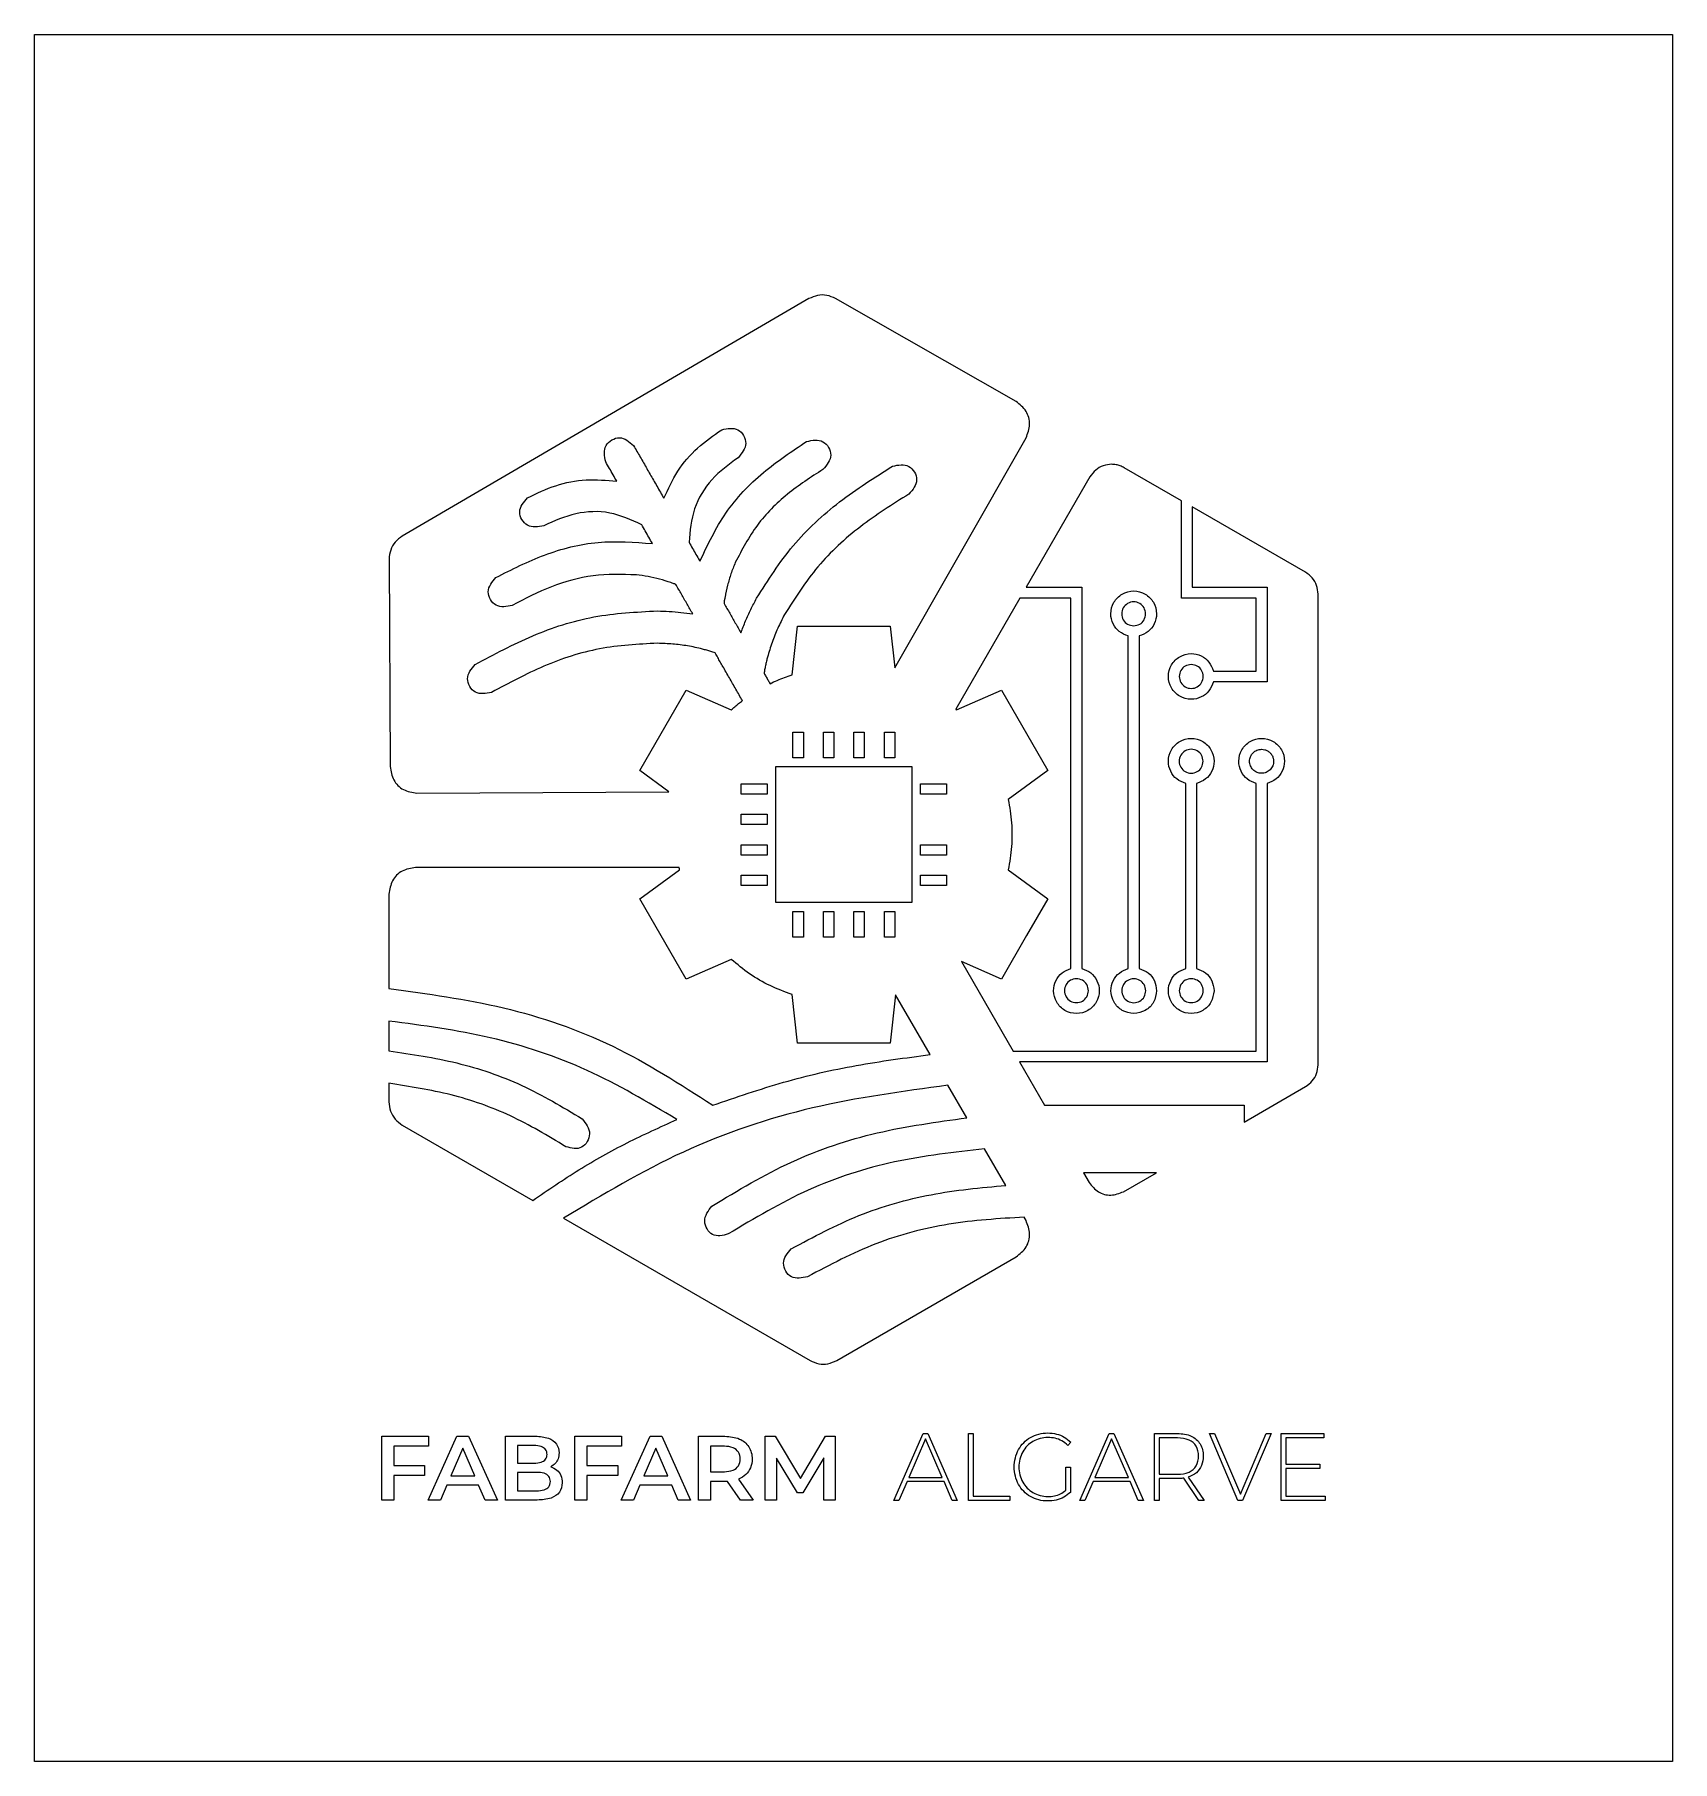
# Model space of a CAD drawing. Extents: x 0 to 223, y 0 to 235.
import ezdxf

# ---------------------------------------------------------------- set-up
doc = ezdxf.new("R2010")
doc.units = 0
doc.layers.get('0').update_dxf_attribs({"linetype": 'CONTINUOUS'})

msp = doc.modelspace()

# ---------------------------------------------------------------- linework, layer by layer
at = {"color": 7}
for points in [[(0, 235.479167), (223.308333, 235.479167), (223.308333, 0), (0, 0)], [(173.280917, 162.149896)], [(151.487187, 156.485167)], [(156.064479, 147.952354)], [(103.399164, 140.374685), (104.814685, 140.374685), (104.814685, 136.839852), (103.399164, 136.839852)], [(107.555773, 140.374685), (108.971294, 140.374685), (108.971294, 136.839852), (107.555773, 136.839852)], [(111.712375, 140.374685), (113.127896, 140.374685), (113.127896, 136.839852), (111.712375, 136.839852)], [(115.868977, 140.374685), (117.284497, 140.374685), (117.284497, 136.839852), (115.868977, 136.839852)], [(167.293391, 138.017247)], [(101.065544, 135.654518), (119.615482, 135.654518), (119.615482, 117.10458), (101.065544, 117.10458)], [(159.332083, 136.382125)], [(52.136146, 132.042958)], [(96.348018, 133.320898), (99.882852, 133.320898), (99.882852, 131.905378), (96.348018, 131.905378)], [(120.800815, 133.320898), (124.335648, 133.320898), (124.335648, 131.905378), (120.800815, 131.905378)], [(96.348018, 129.164289), (99.882852, 129.164289), (99.882852, 127.748768), (96.348018, 127.748768)], [(96.348018, 125.007688), (99.882852, 125.007688), (99.882852, 123.592167), (96.348018, 123.592167)], [(120.800815, 125.007688), (124.335648, 125.007688), (124.335648, 123.592167), (120.800815, 123.592167)], [(96.348018, 120.851086), (99.882852, 120.851086), (99.882852, 119.435565), (96.348018, 119.435565)], [(120.800815, 120.851086), (124.335648, 120.851086), (124.335648, 119.435565), (120.800815, 119.435565)], [(103.399164, 115.91925), (104.814685, 115.91925), (104.814685, 112.384417), (103.399164, 112.384417)], [(107.555773, 115.91925), (108.971294, 115.91925), (108.971294, 112.384417), (107.555773, 112.384417)], [(111.712375, 115.91925), (113.127896, 115.91925), (113.127896, 112.384417), (111.712375, 112.384417)], [(115.868977, 115.91925), (117.284497, 115.91925), (117.284497, 112.384417), (115.868977, 112.384417)], [(149.870583, 106.735562)], [(140.406437, 105.103083)], [(156.064479, 105.103083)], [(160.811104, 105.103083)], [(149.870583, 101.988937)], [(48.315563, 100.962354)], [(122.118437, 96.385063)], [(48.971729, 42.992146), (48.971729, 40.343667), (53.173313, 40.343667), (53.173313, 38.975771), (48.971729, 38.975771), (48.971729, 35.642021), (47.355125, 35.642021), (47.355125, 44.346812), (53.710417, 44.346812), (53.710417, 42.992146)], [(60.549896, 37.658146), (56.1975, 37.658146), (55.34025, 35.644667), (53.673375, 35.644667), (57.589208, 44.349458), (59.182, 44.349458), (63.111063, 35.644667), (61.420375, 35.644667)], [(60.015437, 38.9255), (58.375021, 42.730208), (56.745188, 38.9255)], [(75.297771, 42.992146), (75.297771, 40.343667), (79.502, 40.343667), (79.502, 38.975771), (75.297771, 38.975771), (75.297771, 35.642021), (73.681167, 35.642021), (73.681167, 44.346812), (80.036458, 44.346812), (80.036458, 42.992146)], [(86.875938, 37.658146), (82.523542, 37.658146), (81.666292, 35.644667), (79.999417, 35.644667), (83.91525, 44.349458), (85.508042, 44.349458), (89.437104, 35.644667), (87.746417, 35.644667)], [(86.338833, 38.9255), (84.698417, 42.730208), (83.068583, 38.9255)], [(94.048792, 42.978917)], [(107.629854, 35.642021), (107.616625, 41.412583), (104.756479, 36.636854), (104.034167, 36.636854), (101.174021, 41.335854), (101.174021, 35.642021), (99.6315, 35.642021), (99.6315, 44.346812), (100.962354, 44.346812), (104.420458, 38.57625), (107.815062, 44.346812), (109.145917, 44.346812), (109.159146, 35.642021)], [(123.996979, 38.155563), (118.948729, 38.155563), (117.842771, 35.583812), (117.160146, 35.583812), (121.163292, 44.722521), (121.798292, 44.722521), (125.801437, 35.583812), (125.118813, 35.583812)], [(123.7615, 38.716479), (121.472854, 43.992271), (119.197437, 38.716479)], [(127.343958, 44.722521), (127.978958, 44.722521), (127.978958, 36.184417), (132.990167, 36.184417), (132.990167, 35.583812), (127.343958, 35.583812)], [(149.365229, 38.155563), (144.316979, 38.155563), (143.211021, 35.583812), (142.528396, 35.583812), (146.531542, 44.722521), (147.166542, 44.722521), (151.169687, 35.583812), (150.487062, 35.583812)], [(149.12975, 38.716479), (146.841104, 43.992271), (144.565687, 38.716479)], [(168.579271, 44.722521), (164.700479, 35.583812), (164.065479, 35.583812), (160.186688, 44.722521), (160.882542, 44.722521), (164.4015, 36.443708), (167.920458, 44.722521)], [(175.953208, 36.184417), (175.953208, 35.583812), (169.947167, 35.583812), (169.947167, 44.722521), (175.768, 44.722521), (175.768, 44.121917), (170.582167, 44.121917), (170.582167, 40.518292), (175.220312, 40.518292), (175.220312, 39.930917), (170.582167, 39.930917), (170.582167, 36.184417)], [(70.323604, 38.166146)], [(71.953437, 38.00475)]]:
    msp.add_lwpolyline(points, close=True, dxfattribs=at)
for points in [[(105.576688, 199.466729), (50.141188, 167.089667)], [(133.823604, 185.438521), (109.214708, 199.48525)], [(103.277458, 148.185187), (104.018292, 154.826229), (116.660083, 154.826229), (117.295083, 149.137687), (135.180917, 180.474937)], [(143.893646, 175.162104), (135.202083, 160.117896), (142.787688, 160.117896), (142.787688, 108.124625)], [(160.721146, 148.690542), (166.557854, 148.690542), (166.557854, 158.638875), (156.36875, 158.638875), (156.36875, 171.915667), (148.576771, 176.416229)], [(173.280917, 162.149896), (157.845125, 171.061062), (157.845125, 160.11525), (168.034229, 160.11525), (168.034229, 147.208875), (160.721146, 147.208875)], [(48.336729, 163.930542), (48.476958, 135.665104)], [(141.306021, 108.124625), (141.306021, 158.638875), (134.344833, 158.638875), (125.589771, 143.488833)], [(174.995417, 94.985417), (174.995417, 159.181271)], [(149.113875, 108.119333), (149.113875, 153.466271)], [(150.595542, 153.466271), (150.595542, 108.127271)], [(52.136146, 132.042958), (86.497583, 132.225521), (82.536771, 135.117417), (88.857667, 146.08175), (94.980125, 143.390938)], [(125.703542, 143.393583), (131.826, 146.084396), (138.146896, 135.120062), (132.738813, 131.169833)], [(132.738813, 121.591917), (138.146896, 117.641687), (135.255, 112.625187), (131.826, 106.677354), (126.375583, 109.071833), (133.429375, 96.863958), (166.557854, 96.863958), (166.557854, 133.363229)], [(168.039521, 133.363229), (168.039521, 95.384937), (134.281333, 95.384937), (137.686521, 89.492667), (164.898917, 89.492667), (164.898917, 87.177562), (173.280917, 92.016792)], [(156.956125, 108.124625), (156.956125, 133.363229)], [(158.437792, 133.363229), (158.437792, 108.124625)], [(87.889292, 121.904125), (51.956229, 121.904125)], [(94.982771, 109.365521), (88.860312, 106.674708), (82.539417, 117.639042), (87.9475, 121.589271)], [(48.318208, 118.266104), (48.318208, 105.37825)], [(122.118437, 96.385062), (117.400917, 104.55275), (116.662729, 97.935521), (104.020938, 97.935521), (103.280104, 104.576562)], [(48.315563, 100.962354), (48.315563, 96.901)], [(48.312917, 92.471875), (48.312917, 89.929229)], [(127.09525, 87.762292), (124.526146, 92.207292)], [(50.13325, 86.778042), (67.923833, 76.506917)], [(132.416021, 78.557437), (129.534708, 83.542187)], [(148.465646, 77.686958), (152.960917, 80.282521), (143.007292, 80.282521), (143.782521, 78.941083)], [(72.125417, 74.075396), (105.724854, 54.676146)], [(135.172979, 73.779062), (134.921625, 74.226208)], [(109.362875, 54.676146), (133.842125, 68.807542)], [(68.545604, 35.642021), (64.219667, 35.642021), (64.219667, 44.346812), (68.299542, 44.346812)], [(65.833625, 43.079458), (65.833625, 40.679687), (68.122271, 40.679687)], [(68.122271, 43.079458), (65.833625, 43.079458)], [(94.125521, 38.176729), (92.159667, 38.176729), (92.159667, 35.639375), (90.543062, 35.639375), (90.543062, 44.344167), (94.125521, 44.344167)], [(94.048792, 42.978917), (92.159667, 42.978917), (92.159667, 39.510229), (94.048792, 39.510229)], [(141.268979, 43.534542), (140.872104, 43.090042)], [(155.831646, 38.573604), (153.344562, 38.573604), (153.344562, 35.583812), (152.709563, 35.583812), (152.709563, 44.722521), (155.831646, 44.722521)], [(155.831646, 44.124562), (153.344563, 44.124562), (153.344563, 39.163625), (155.831646, 39.163625), (155.831646, 39.160979)], [(140.623396, 40.113479), (141.231937, 40.113479), (141.231937, 36.692417)], [(140.623396, 36.967583), (140.623396, 40.113479)], [(68.445062, 39.422917), (65.833625, 39.422917), (65.833625, 36.912021), (68.445062, 36.912021)], [(96.239542, 35.642021), (94.461542, 38.189958)], [(95.98025, 38.499521), (97.983146, 35.639375), (96.239542, 35.639375), (96.239542, 35.642021)], [(158.755292, 35.583812), (156.678313, 38.63975)], [(157.297437, 38.779979), (159.472312, 35.581167), (158.755292, 35.581167), (158.755292, 35.583812)]]:
    msp.add_lwpolyline(points, dxfattribs=at)
for points, knots in [([(109.214708, 199.48525), (108.824426, 199.657153), (108.04969, 199.998392), (106.735841, 199.991451), (105.964915, 199.642471), (105.576688, 199.466729)], [0, 0, 0, 0, 1.270269, 2.521569, 3.79095, 3.79095, 3.79095, 3.79095]), ([(135.180917, 180.474937), (135.409789, 181.0785), (135.860683, 182.267556), (135.321661, 184.242468), (134.327917, 185.035876), (133.823604, 185.438521)], [0, 0, 0, 0, 1.902983, 3.748997, 5.651144, 5.651144, 5.651144, 5.651144]), ([(85.793792, 172.249042), (86.376799, 173.506894), (87.544627, 176.026508), (90.281768, 179.224947), (92.554979, 180.801545), (93.686313, 181.586187)], [0, 0, 0, 0, 4.146524, 8.305934, 12.426935, 12.426935, 12.426935, 12.426935]), ([(93.686313, 181.586187), (94.473162, 181.751019), (96.017716, 182.074575), (97.455005, 179.592097), (96.435346, 178.390457), (95.914104, 177.776187)], [0, 0, 0, 0, 2.206286, 4.330847, 6.552704, 6.552704, 6.552704, 6.552704]), ([(77.872167, 177.202042), (77.717791, 177.994237), (77.415885, 179.543507), (79.890922, 180.994511), (81.077859, 179.957704), (81.682167, 179.429833)], [0, 0, 0, 0, 2.223745, 4.348899, 6.553121, 6.553121, 6.553121, 6.553121]), ([(81.682167, 179.429833), (81.981297, 178.907025), (82.579522, 177.86147), (83.47827, 176.293905), (84.076495, 175.24835), (84.375625, 174.725542)], [0, 0, 0, 0, 1.807006, 3.613794, 5.420801, 5.420801, 5.420801, 5.420801]), ([(90.7415, 163.708292), (91.802591, 165.950614), (93.940647, 170.468802), (99.14216, 175.911178), (103.247473, 178.647321), (105.267125, 179.993396)], [0, 0, 0, 0, 7.404159, 14.91908, 22.196166, 22.196166, 22.196166, 22.196166]), ([(105.267125, 179.993396), (106.056498, 180.153048), (107.603521, 180.465937), (109.048215, 177.986946), (108.019575, 176.792582), (107.494917, 176.183396)], [0, 0, 0, 0, 2.214668, 4.340329, 6.553199, 6.553199, 6.553199, 6.553199]), ([(79.382938, 174.564146), (79.21516, 174.857192), (78.879473, 175.443517), (78.375631, 176.322671), (78.039944, 176.908995), (77.872167, 177.202042)], [0, 0, 0, 0, 1.013029, 2.02686, 3.039889, 3.039889, 3.039889, 3.039889]), ([(95.914104, 177.776187), (94.659536, 176.852441), (92.160918, 175.012692), (89.635296, 170.900329), (89.369335, 167.796276), (89.236021, 166.240354)], [0, 0, 0, 0, 4.65306, 9.267106, 13.904367, 13.904367, 13.904367, 13.904367]), ([(98.440875, 158.615062), (100.002247, 161.073884), (103.125707, 165.992655), (109.612257, 171.956921), (114.520136, 175.07054), (116.974938, 176.627896)], [0, 0, 0, 0, 8.707888, 17.419775, 26.137782, 26.137782, 26.137782, 26.137782]), ([(116.974938, 176.627896), (117.765464, 176.786019), (119.313335, 177.095627), (120.760559, 174.617716), (119.72881, 173.425697), (119.202729, 172.817896)], [0, 0, 0, 0, 2.218264, 4.343417, 6.554363, 6.554363, 6.554363, 6.554363]), ([(148.576771, 176.416229), (148.395128, 176.509278), (148.037016, 176.692727), (147.45474, 176.839803), (146.671038, 176.908205), (145.690116, 176.734972), (144.61058, 176.15051), (144.13537, 175.495359), (143.893646, 175.162104)], [0, 0, 0, 0, 0.610586, 1.203785, 1.787756, 2.961605, 4.141496, 5.363022, 5.363022, 5.363022, 5.363022]), ([(67.21475, 172.312542), (68.474328, 172.916545), (71.001696, 174.12849), (75.188299, 174.934196), (77.986571, 174.687333), (79.382938, 174.564146)], [0, 0, 0, 0, 4.181333, 8.389929, 12.581901, 12.581901, 12.581901, 12.581901]), ([(84.375625, 174.725542), (84.533314, 174.450403), (84.848642, 173.900211), (85.320774, 173.074373), (85.636103, 172.52418), (85.793792, 172.249042)], [0, 0, 0, 0, 0.951368, 1.902445, 2.853813, 2.853813, 2.853813, 2.853813]), ([(107.494917, 176.183396), (105.837257, 175.109017), (102.533147, 172.967525), (98.297206, 168.724886), (96.454336, 165.231882), (95.530458, 163.48075)], [0, 0, 0, 0, 5.921886, 11.803729, 17.716839, 17.716839, 17.716839, 17.716839]), ([(69.442542, 168.502542), (68.648678, 168.351669), (67.098206, 168.057005), (65.643207, 170.52915), (66.684965, 171.71134), (67.21475, 172.312542)], [0, 0, 0, 0, 2.229261, 4.353907, 6.552475, 6.552475, 6.552475, 6.552475]), ([(119.202729, 172.817896), (116.954982, 171.396741), (112.469229, 168.560589), (106.530013, 163.126254), (103.678492, 158.635547), (102.250875, 156.387271)], [0, 0, 0, 0, 7.975222, 15.915883, 23.877245, 23.877245, 23.877245, 23.877245]), ([(82.774896, 168.640125), (81.353805, 169.291855), (78.520924, 170.591049), (73.697299, 170.404965), (70.865378, 169.138732), (69.442542, 168.502542)], [0, 0, 0, 0, 4.641324, 9.252276, 13.908223, 13.908223, 13.908223, 13.908223]), ([(84.240688, 166.078958), (84.077735, 166.363586), (83.751964, 166.932608), (83.263619, 167.786475), (82.937848, 168.355498), (82.774896, 168.640125)], [0, 0, 0, 0, 0.983918, 1.967034, 2.950952, 2.950952, 2.950952, 2.950952]), ([(50.141188, 167.089667), (49.797619, 166.837459), (49.115421, 166.33667), (48.463896, 165.196392), (48.379317, 164.354474), (48.336729, 163.930542)], [0, 0, 0, 0, 1.269595, 2.520939, 3.790082, 3.790082, 3.790082, 3.790082]), ([(62.912625, 161.440812), (65.081708, 162.53829), (69.485907, 164.766656), (76.783973, 166.620229), (81.767224, 166.258503), (84.240688, 166.078958)], [0, 0, 0, 0, 7.288586, 14.799057, 22.20083, 22.20083, 22.20083, 22.20083]), ([(89.236021, 166.240354), (89.393007, 165.966069), (89.706979, 165.4175), (90.177938, 164.594646), (90.49191, 164.046076), (90.648896, 163.771792)], [0, 0, 0, 0, 0.948098, 1.896197, 2.844295, 2.844295, 2.844295, 2.844295]), ([(90.648896, 163.771792), (90.659197, 163.764657), (90.680068, 163.750204), (90.711811, 163.730317), (90.73182, 163.715473), (90.7415, 163.708292)], [0, 0, 0, 0, 0.03759, 0.076157, 0.112303, 0.112303, 0.112303, 0.112303]), ([(95.530458, 163.48075), (95.328519, 162.972891), (94.92462, 161.957124), (94.468765, 160.37951), (94.247008, 159.309129), (94.136104, 158.773812)], [0, 0, 0, 0, 1.638894, 3.277943, 4.917765, 4.917765, 4.917765, 4.917765]), ([(65.140417, 157.630812), (64.34989, 157.47269), (62.802019, 157.163081), (61.354795, 159.640993), (62.386544, 160.833011), (62.912625, 161.440812)], [0, 0, 0, 0, 2.218264, 4.343417, 6.554363, 6.554363, 6.554363, 6.554363]), ([(82.049937, 161.805937), (80.073283, 161.856248), (76.136086, 161.956458), (70.371314, 160.362242), (66.889743, 158.544262), (65.140417, 157.630812)], [0, 0, 0, 0, 5.906122, 11.764099, 17.679841, 17.679841, 17.679841, 17.679841]), ([(87.428917, 160.509479), (87.37758, 160.527542), (87.256144, 160.570269), (87.032184, 160.644588), (86.353703, 160.882758), (85.224274, 161.237064), (83.650373, 161.602009), (82.583078, 161.738004), (82.049937, 161.805937)], [0, 0, 0, 0, 0.163263, 0.386195, 0.707873, 2.320464, 3.935061, 5.546589, 5.546589, 5.546589, 5.546589]), ([(89.736083, 156.479875), (89.479645, 156.927662), (88.966902, 157.823004), (88.198098, 159.16635), (87.685355, 160.061692), (87.428917, 160.509479)], [0, 0, 0, 0, 1.548052, 3.095301, 4.643353, 4.643353, 4.643353, 4.643353]), ([(174.995417, 159.181271), (174.952555, 159.579998), (174.867338, 160.372753), (174.249163, 161.443853), (173.604926, 161.913629), (173.280917, 162.149896)], [0, 0, 0, 0, 1.19472, 2.37536, 3.56994, 3.56994, 3.56994, 3.56994]), ([(94.136104, 158.773812), (94.104508, 158.633307), (94.063977, 158.453073), (94.023256, 158.156836), (94.021202, 158.001769), (94.019688, 157.887458)], [0, 0, 0, 0, 0.431775, 0.55386, 0.896281, 0.896281, 0.896281, 0.896281]), ([(94.019688, 157.887458), (94.273536, 157.444538), (94.78127, 156.558634), (95.541459, 155.229012), (96.049193, 154.343108), (96.303042, 153.900187)], [0, 0, 0, 0, 1.531522, 3.063262, 4.594784, 4.594784, 4.594784, 4.594784]), ([(96.303042, 153.900187), (96.509914, 154.443028), (96.922448, 155.52553), (97.646118, 157.095172), (98.177277, 158.11096), (98.440875, 158.615062)], [0, 0, 0, 0, 1.742385, 3.474562, 5.181071, 5.181071, 5.181071, 5.181071]), ([(149.113875, 153.466271), (148.683751, 153.633124), (147.827548, 153.965261), (146.954755, 155.103386), (146.613169, 156.562485), (147.034451, 158.118784), (148.22476, 159.307653), (149.854704, 159.751241), (151.484674, 159.307649), (152.674908, 158.118798), (153.096353, 156.562821), (152.754237, 155.104154), (151.881982, 153.965908), (151.025683, 153.633332), (150.595542, 153.466271)], [0, 0, 0, 0, 1.362146, 2.711479, 4.10663, 5.73387, 7.3147, 8.941939, 10.569179, 12.150009, 13.777249, 15.171254, 16.521046, 17.883455, 17.883455, 17.883455, 17.883455]), ([(151.487187, 156.485167), (151.442143, 156.773284), (151.353359, 157.34116), (150.702516, 157.966205), (149.853566, 158.198494), (148.995681, 157.966106), (148.371123, 157.341548), (148.138735, 156.483663), (148.371024, 155.634713), (148.996069, 154.98387), (149.563945, 154.895087), (149.852062, 154.850042)], [0, 0, 0, 0, 0.854634, 1.684476, 2.53911, 3.393744, 4.223586, 5.07822, 5.932854, 6.762696, 7.61733, 7.61733, 7.61733, 7.61733]), ([(60.089521, 149.592771), (62.659565, 150.967436), (67.796478, 153.71507), (76.199457, 156.435189), (82.031304, 156.736622), (84.947125, 156.887333)], [0, 0, 0, 0, 8.740361, 17.469928, 26.198877, 26.198877, 26.198877, 26.198877]), ([(84.947125, 156.887333), (85.475627, 156.869819), (86.539499, 156.834562), (88.138478, 156.705024), (89.202519, 156.55507), (89.736083, 156.479875)], [0, 0, 0, 0, 1.586287, 3.19319, 4.809443, 4.809443, 4.809443, 4.809443]), ([(102.250875, 156.387271), (101.934239, 155.768923), (101.3016, 154.533467), (100.51578, 152.600402), (100.125723, 151.267848), (99.930479, 150.600833)], [0, 0, 0, 0, 2.083646, 4.163118, 6.247196, 6.247196, 6.247196, 6.247196]), ([(149.852063, 154.850042), (150.138416, 154.895833), (150.702667, 154.986063), (151.352832, 155.635535), (151.441994, 156.199377), (151.487187, 156.485167)], [0, 0, 0, 0, 0.855097, 1.684939, 2.53787, 2.53787, 2.53787, 2.53787]), ([(84.947125, 152.474083), (82.288673, 152.335338), (76.978158, 152.05818), (69.331921, 149.551077), (64.658703, 147.040585), (62.317313, 145.782771)], [0, 0, 0, 0, 7.957622, 15.896115, 23.867163, 23.867163, 23.867163, 23.867163]), ([(92.784083, 151.156458), (92.593084, 151.217773), (92.211235, 151.340355), (91.63716, 151.521321), (90.589551, 151.814092), (89.047565, 152.130821), (87.00441, 152.395169), (85.633429, 152.447758), (84.947125, 152.474083)], [0, 0, 0, 0, 0.601806, 1.203144, 1.805631, 3.864384, 5.919031, 7.978565, 7.978565, 7.978565, 7.978565]), ([(93.842417, 149.309667), (93.725133, 149.514958), (93.490603, 149.925479), (93.137781, 150.541052), (92.902043, 150.951217), (92.784083, 151.156458)], [0, 0, 0, 0, 0.709296, 1.418374, 2.128547, 2.128547, 2.128547, 2.128547]), ([(160.721146, 147.208875), (160.554293, 146.778751), (160.222156, 145.922548), (159.084031, 145.049755), (157.624932, 144.708169), (156.068633, 145.129451), (154.879764, 146.31976), (154.436176, 147.949704), (154.879768, 149.579674), (156.068619, 150.769908), (157.624595, 151.191353), (159.083263, 150.849237), (160.221509, 149.976982), (160.554085, 149.120683), (160.721146, 148.690542)], [0, 0, 0, 0, 1.362146, 2.711479, 4.10663, 5.73387, 7.3147, 8.941939, 10.569179, 12.150009, 13.777249, 15.171254, 16.521046, 17.883455, 17.883455, 17.883455, 17.883455]), ([(62.317313, 145.782771), (61.528049, 145.622422), (59.981138, 145.308147), (58.537911, 147.787878), (59.565333, 148.983016), (60.089521, 149.592771)], [0, 0, 0, 0, 2.214056, 4.339422, 6.55328, 6.55328, 6.55328, 6.55328]), ([(96.512062, 144.647708), (96.215522, 145.16565), (95.622307, 146.201767), (94.732172, 147.755608), (94.138958, 148.791725), (93.842417, 149.309667)], [0, 0, 0, 0, 1.790476, 3.581755, 5.372231, 5.372231, 5.372231, 5.372231]), ([(99.930479, 150.600833), (99.881283, 150.405709), (99.782978, 150.015804), (99.661939, 149.4246), (99.578456, 149.022078), (99.536519, 148.807775), (99.531589, 148.783918), (99.52474, 148.763862), (99.525344, 148.744259), (99.522708, 148.724939), (99.517165, 148.674159), (99.50696, 148.594086), (99.484503, 148.487858), (99.469564, 148.418145), (99.462167, 148.383625)], [0, 0, 0, 0, 0.60362, 1.206175, 1.809955, 1.837226, 1.861046, 1.883149, 1.900022, 1.919329, 1.941622, 2.053281, 2.161268, 2.267189, 2.267189, 2.267189, 2.267189]), ([(99.462167, 148.383625), (99.55211, 148.225958), (99.73196, 147.910688), (100.002761, 147.43799), (100.183818, 147.123074), (100.274438, 146.965458)], [0, 0, 0, 0, 0.544552, 1.088886, 1.634315, 1.634315, 1.634315, 1.634315]), ([(156.064479, 147.952354), (156.109524, 147.664237), (156.198307, 147.096361), (156.84915, 146.471316), (157.698101, 146.239027), (158.555985, 146.471415), (159.180544, 147.095973), (159.412931, 147.953858), (159.180643, 148.802808), (158.555598, 149.453651), (157.987721, 149.542434), (157.699604, 149.587479)], [0, 0, 0, 0, 0.854634, 1.684476, 2.53911, 3.393744, 4.223586, 5.07822, 5.932854, 6.762696, 7.61733, 7.61733, 7.61733, 7.61733]), ([(157.699604, 149.587479), (157.41325, 149.541688), (156.849, 149.451458), (156.198835, 148.801986), (156.109672, 148.238144), (156.064479, 147.952354)], [0, 0, 0, 0, 0.855097, 1.684939, 2.53787, 2.53787, 2.53787, 2.53787]), ([(100.274438, 146.965458), (100.599086, 147.118638), (101.249735, 147.425637), (102.251413, 147.834708), (102.935002, 148.06821), (103.277458, 148.185187)], [0, 0, 0, 0, 1.076816, 2.158122, 3.243619, 3.243619, 3.243619, 3.243619]), ([(94.980125, 143.390938), (95.144888, 143.536514), (95.474642, 143.82787), (95.986841, 144.245491), (96.336847, 144.513527), (96.512062, 144.647708)], [0, 0, 0, 0, 0.659537, 1.319992, 1.982056, 1.982056, 1.982056, 1.982056]), ([(125.589771, 143.488833), (125.60232, 143.478218), (125.627533, 143.45689), (125.665779, 143.425526), (125.690992, 143.404199), (125.703542, 143.393583)], [0, 0, 0, 0, 0.04931, 0.09907, 0.14838, 0.14838, 0.14838, 0.14838]), ([(156.956125, 133.363229), (156.526001, 133.530082), (155.669798, 133.862219), (154.797005, 135.000344), (154.455419, 136.459443), (154.876701, 138.015742), (156.06701, 139.204611), (157.696954, 139.648199), (159.326924, 139.204607), (160.517158, 138.015756), (160.938603, 136.45978), (160.596487, 135.001112), (159.724232, 133.862866), (158.867933, 133.53029), (158.437792, 133.363229)], [0, 0, 0, 0, 1.362146, 2.711479, 4.10663, 5.73387, 7.3147, 8.941939, 10.569179, 12.150009, 13.777249, 15.171254, 16.521046, 17.883455, 17.883455, 17.883455, 17.883455]), ([(166.557854, 133.363229), (166.12773, 133.530082), (165.271527, 133.862219), (164.398734, 135.000344), (164.057149, 136.459443), (164.47843, 138.015742), (165.668739, 139.204611), (167.298683, 139.648199), (168.928653, 139.204607), (170.118887, 138.015756), (170.540333, 136.45978), (170.198217, 135.001112), (169.325961, 133.862866), (168.469662, 133.53029), (168.039521, 133.363229)], [0, 0, 0, 0, 1.362146, 2.711479, 4.10663, 5.73387, 7.3147, 8.941939, 10.569179, 12.150009, 13.777249, 15.171254, 16.521046, 17.883455, 17.883455, 17.883455, 17.883455]), ([(159.332083, 136.382125), (159.287038, 136.670242), (159.198255, 137.238118), (158.547412, 137.863163), (157.698462, 138.095452), (156.840577, 137.863064), (156.216019, 137.238506), (155.983631, 136.380621), (156.21592, 135.531671), (156.840965, 134.880828), (157.408841, 134.792045), (157.696958, 134.747)], [0, 0, 0, 0, 0.854634, 1.684476, 2.53911, 3.393744, 4.223586, 5.07822, 5.932854, 6.762696, 7.61733, 7.61733, 7.61733, 7.61733]), ([(167.293391, 138.017247), (167.078071, 137.992401), (166.651266, 137.943152), (166.107366, 137.565352), (165.742926, 137.025175), (165.615905, 136.381711), (165.743522, 135.740415), (166.106716, 135.195432), (166.651624, 134.832257), (167.293196, 134.70464), (167.935619, 134.831643), (168.479671, 135.196154), (168.843175, 135.739791), (168.957039, 136.311078), (168.890848, 136.810131), (168.725702, 137.208959), (168.462953, 137.552044), (168.120299, 137.813073), (167.721467, 137.984637), (167.436477, 138.006347), (167.293391, 138.017247)], [0, 0, 0, 0, 0.641815, 1.272201, 1.914016, 2.555831, 3.186217, 3.828032, 4.469847, 5.100233, 5.742048, 6.383863, 7.014249, 7.656064, 8.084099, 8.508592, 8.936626, 9.364661, 9.789153, 10.217188, 10.217188, 10.217188, 10.217188]), ([(48.476958, 135.665104), (48.58039, 135.027638), (48.784174, 133.771684), (50.239701, 132.330502), (51.497687, 132.139763), (52.136146, 132.042958)], [0, 0, 0, 0, 1.903753, 3.750827, 5.654346, 5.654346, 5.654346, 5.654346]), ([(157.696958, 134.747), (157.983312, 134.792791), (158.547563, 134.883022), (159.197727, 135.532493), (159.28689, 136.096336), (159.332083, 136.382125)], [0, 0, 0, 0, 0.855097, 1.684939, 2.53787, 2.53787, 2.53787, 2.53787]), ([(132.738813, 131.169833), (132.839504, 130.649932), (133.042087, 129.603931), (133.214673, 128.003096), (133.278906, 126.380875), (133.214673, 124.758654), (133.042087, 123.157819), (132.839504, 122.111818), (132.738813, 121.591917)], [0, 0, 0, 0, 1.588123, 3.195175, 4.824799, 6.454422, 8.061475, 9.649597, 9.649597, 9.649597, 9.649597]), ([(51.956229, 121.904125), (51.318474, 121.804052), (50.062153, 121.606917), (48.615216, 120.15921), (48.418192, 118.903392), (48.318208, 118.266104)], [0, 0, 0, 0, 1.902923, 3.748588, 5.650222, 5.650222, 5.650222, 5.650222]), ([(87.9475, 121.589271), (87.940595, 121.624103), (87.926724, 121.694074), (87.907977, 121.799151), (87.895496, 121.869272), (87.889292, 121.904125)], [0, 0, 0, 0, 0.106528, 0.213993, 0.320197, 0.320197, 0.320197, 0.320197]), ([(103.280104, 104.576562), (102.265684, 104.952768), (100.247119, 105.70137), (97.446591, 107.321882), (95.802545, 108.685552), (94.982771, 109.365521)], [0, 0, 0, 0, 3.242247, 6.451653, 9.643544, 9.643544, 9.643544, 9.643544]), ([(142.787688, 108.124625), (143.217812, 107.957772), (144.074015, 107.625635), (144.946807, 106.48751), (145.288393, 105.028411), (144.867112, 103.472112), (143.676803, 102.283243), (142.046858, 101.839655), (140.416888, 102.283247), (139.226655, 103.472098), (138.805209, 105.028074), (139.147325, 106.486742), (140.019581, 107.624988), (140.87588, 107.957564), (141.306021, 108.124625)], [0, 0, 0, 0, 1.362146, 2.711479, 4.10663, 5.73387, 7.3147, 8.941939, 10.569179, 12.150009, 13.777249, 15.171254, 16.521046, 17.883455, 17.883455, 17.883455, 17.883455]), ([(140.406437, 105.103083), (140.451482, 104.814966), (140.540266, 104.24709), (141.191109, 103.622045), (142.040059, 103.389756), (142.897944, 103.622144), (143.522502, 104.246702), (143.75489, 105.104587), (143.522601, 105.953537), (142.897556, 106.60438), (142.32968, 106.693163), (142.041562, 106.738208)], [0, 0, 0, 0, 0.854634, 1.684476, 2.53911, 3.393744, 4.223586, 5.07822, 5.932854, 6.762696, 7.61733, 7.61733, 7.61733, 7.61733]), ([(142.041562, 106.738208), (141.755209, 106.692417), (141.190958, 106.602187), (140.540793, 105.952715), (140.451631, 105.388873), (140.406437, 105.103083)], [0, 0, 0, 0, 0.855097, 1.684939, 2.53787, 2.53787, 2.53787, 2.53787]), ([(149.870583, 101.988937), (149.322048, 102.074955), (148.240622, 102.244538), (147.050373, 103.482734), (146.629463, 105.023861), (146.969261, 106.481908), (147.835253, 107.616262), (148.686366, 107.95113), (149.113875, 108.119333)], [0, 0, 0, 0, 1.62724, 3.20807, 4.83531, 6.224012, 7.568153, 8.92469, 8.92469, 8.92469, 8.92469]), ([(149.870583, 106.735562), (149.582466, 106.690518), (149.01459, 106.601734), (148.389545, 105.950891), (148.157256, 105.101941), (148.389644, 104.244056), (149.014202, 103.619498), (149.872087, 103.38711), (150.721037, 103.619399), (151.37188, 104.244444), (151.460663, 104.81232), (151.505708, 105.100437)], [0, 0, 0, 0, 0.854634, 1.684476, 2.53911, 3.393744, 4.223586, 5.07822, 5.932854, 6.762696, 7.61733, 7.61733, 7.61733, 7.61733]), ([(151.505708, 105.100437), (151.459917, 105.386791), (151.369687, 105.951042), (150.720215, 106.601207), (150.156373, 106.690369), (149.870583, 106.735562)], [0, 0, 0, 0, 0.855097, 1.684939, 2.53787, 2.53787, 2.53787, 2.53787]), ([(150.595542, 108.127271), (151.025911, 107.961467), (151.882388, 107.6315), (152.796775, 106.492213), (152.921411, 105.571055), (152.984729, 105.103083)], [0, 0, 0, 0, 1.367998, 2.722454, 4.121094, 4.121094, 4.121094, 4.121094]), ([(160.811104, 105.103083), (160.725166, 104.554539), (160.555742, 103.473096), (159.316376, 102.282974), (157.699822, 101.839728), (156.066251, 102.283228), (154.876963, 103.472103), (154.455267, 105.028073), (154.79744, 106.486742), (155.669682, 107.624988), (156.525983, 107.957564), (156.956125, 108.124625)], [0, 0, 0, 0, 1.62724, 3.20807, 4.83531, 6.462549, 8.043379, 9.670619, 11.064624, 12.414417, 13.776825, 13.776825, 13.776825, 13.776825]), ([(156.064479, 105.103083), (156.109524, 104.814966), (156.198307, 104.24709), (156.84915, 103.622045), (157.698101, 103.389756), (158.555985, 103.622144), (159.180544, 104.246702), (159.412931, 105.104587), (159.180643, 105.953537), (158.555598, 106.60438), (157.987721, 106.693163), (157.699604, 106.738208)], [0, 0, 0, 0, 0.854634, 1.684476, 2.53911, 3.393744, 4.223586, 5.07822, 5.932854, 6.762696, 7.61733, 7.61733, 7.61733, 7.61733]), ([(157.699604, 106.738208), (157.41325, 106.692417), (156.849, 106.602187), (156.198835, 105.952715), (156.109672, 105.388873), (156.064479, 105.103083)], [0, 0, 0, 0, 0.855097, 1.684939, 2.53787, 2.53787, 2.53787, 2.53787]), ([(158.437792, 108.124625), (158.865534, 107.957027), (159.716751, 107.623505), (160.624624, 106.487046), (160.748281, 105.569323), (160.811104, 105.103083)], [0, 0, 0, 0, 1.362933, 2.712265, 4.105697, 4.105697, 4.105697, 4.105697]), ([(48.318208, 105.37825), (53.559405, 104.677953), (64.016718, 103.280711), (79.138295, 98.071664), (88.01939, 92.352793), (92.469229, 89.487375)], [0, 0, 0, 0, 15.845954, 31.616084, 47.452348, 47.452348, 47.452348, 47.452348]), ([(152.984729, 105.103083), (152.898015, 104.557877), (152.727084, 103.483164), (151.48953, 102.244917), (150.415225, 102.075053), (149.870583, 101.988937)], [0, 0, 0, 0, 1.627702, 3.208532, 4.83407, 4.83407, 4.83407, 4.83407]), ([(87.585021, 87.540042), (83.574591, 89.921165), (75.564739, 94.676877), (62.1871, 99.11886), (52.948059, 100.346706), (48.315563, 100.962354)], [0, 0, 0, 0, 13.964107, 27.88989, 41.894128, 41.894128, 41.894128, 41.894128]), ([(48.315563, 96.901), (51.417733, 96.44097), (57.611012, 95.522551), (66.586354, 92.471566), (71.970376, 89.247178), (74.670708, 87.63)], [0, 0, 0, 0, 9.399304, 18.765088, 28.188951, 28.188951, 28.188951, 28.188951]), ([(92.469229, 89.487375), (95.670565, 90.583729), (102.080369, 92.778879), (112.015468, 95.061365), (118.748045, 95.943471), (122.118437, 96.385063)], [0, 0, 0, 0, 10.147101, 20.316807, 30.511337, 30.511337, 30.511337, 30.511337]), ([(173.280917, 92.016792), (173.605573, 92.252954), (174.250735, 92.722259), (174.869469, 93.793807), (174.953272, 94.586681), (174.995417, 94.985417)], [0, 0, 0, 0, 1.195928, 2.376569, 3.570978, 3.570978, 3.570978, 3.570978]), ([(72.442917, 83.82), (69.965342, 85.311264), (65.032365, 88.280447), (56.824609, 91.146612), (51.154007, 92.02952), (48.312917, 92.471875)], [0, 0, 0, 0, 8.659402, 17.241307, 25.858334, 25.858334, 25.858334, 25.858334]), ([(124.526146, 92.207292), (118.341387, 91.368571), (106.000673, 89.695037), (88.142096, 83.698695), (77.468701, 77.2858), (72.125417, 74.075396)], [0, 0, 0, 0, 18.703553, 37.320001, 55.982456, 55.982456, 55.982456, 55.982456]), ([(48.312917, 89.929229), (48.357259, 89.505455), (48.445332, 88.663749), (49.102582, 87.525954), (49.787964, 87.028601), (50.13325, 86.778042)], [0, 0, 0, 0, 1.269187, 2.520873, 3.791663, 3.791663, 3.791663, 3.791663]), ([(67.923833, 76.506917), (70.004302, 77.928109), (74.155848, 80.764077), (80.739625, 84.442289), (85.30478, 86.508162), (87.585021, 87.540042)], [0, 0, 0, 0, 7.556219, 15.078325, 22.585049, 22.585049, 22.585049, 22.585049]), ([(74.670708, 87.63), (75.169852, 86.987154), (76.136025, 85.742822), (74.737179, 83.238046), (73.210395, 83.625324), (72.442917, 83.82)], [0, 0, 0, 0, 2.271961, 4.397751, 6.546425, 6.546425, 6.546425, 6.546425]), ([(92.352812, 75.734333), (95.902487, 77.870876), (102.982707, 82.132447), (114.830537, 86.088326), (123.002047, 87.203625), (127.09525, 87.762292)], [0, 0, 0, 0, 12.40262, 24.738405, 37.119251, 37.119251, 37.119251, 37.119251]), ([(129.534708, 83.542187), (125.413215, 83.078338), (117.193458, 82.153254), (105.252996, 78.322096), (98.146197, 74.061794), (94.580604, 71.924333)], [0, 0, 0, 0, 12.427641, 24.785233, 37.227927, 37.227927, 37.227927, 37.227927]), ([(103.161042, 69.900271), (106.191425, 71.523002), (112.234601, 74.759046), (122.194385, 77.602368), (129.004943, 78.23872), (132.416021, 78.557437)], [0, 0, 0, 0, 10.291979, 20.524218, 30.791363, 30.791363, 30.791363, 30.791363]), ([(143.782521, 78.941083), (144.164566, 78.469067), (144.917994, 77.538207), (146.779964, 77.039477), (147.898327, 77.469048), (148.465646, 77.686958)], [0, 0, 0, 0, 1.79024, 3.530515, 5.322187, 5.322187, 5.322187, 5.322187]), ([(94.580604, 71.924333), (93.814722, 71.727466), (92.289461, 71.335403), (90.896946, 73.842195), (91.856704, 75.089559), (92.352812, 75.734333)], [0, 0, 0, 0, 2.143615, 4.269027, 6.543228, 6.543228, 6.543228, 6.543228]), ([(134.921625, 74.226208), (131.478879, 74.014921), (124.615275, 73.593689), (114.531109, 70.940533), (108.444298, 67.71129), (105.388833, 66.090271)], [0, 0, 0, 0, 10.33596, 20.60621, 30.958175, 30.958175, 30.958175, 30.958175]), ([(133.842125, 68.807542), (134.344355, 69.213125), (135.333839, 70.012198), (135.863132, 71.990136), (135.405346, 73.176751), (135.172979, 73.779062)], [0, 0, 0, 0, 1.902905, 3.749069, 5.652132, 5.652132, 5.652132, 5.652132]), ([(105.388833, 66.090271), (104.604718, 65.920836), (103.062399, 65.587566), (101.629773, 68.073567), (102.642532, 69.281722), (103.161042, 69.900271)], [0, 0, 0, 0, 2.198002, 4.323368, 6.553061, 6.553061, 6.553061, 6.553061]), ([(105.724854, 54.676146), (106.114011, 54.502336), (106.886911, 54.157133), (108.200818, 54.157133), (108.973718, 54.502336), (109.362875, 54.676146)], [0, 0, 0, 0, 1.269532, 2.521403, 3.790935, 3.790935, 3.790935, 3.790935]), ([(141.231937, 36.692417), (140.947138, 36.45585), (140.371071, 35.977343), (139.277746, 35.603806), (137.710029, 35.42449), (135.699654, 35.905335), (133.944933, 37.712036), (133.379523, 40.153167), (133.945136, 42.595345), (135.705842, 44.403325), (137.732756, 44.88285), (139.320284, 44.70112), (140.428477, 44.295745), (140.990386, 43.78685), (141.268979, 43.534542)], [0, 0, 0, 0, 1.102762, 2.230572, 3.400183, 5.824473, 8.121063, 10.580471, 13.039999, 15.338991, 17.772292, 18.979999, 20.117539, 21.236116, 21.236116, 21.236116, 21.236116]), ([(68.122271, 40.679687), (68.444197, 40.693165), (69.006002, 40.716684), (69.741951, 41.145947), (69.942452, 41.875563), (69.743434, 42.606431), (69.007489, 43.04236), (68.444479, 43.065955), (68.122271, 43.079458)], [0, 0, 0, 0, 0.961365, 1.677712, 2.372307, 3.074674, 3.793258, 4.754773, 4.754773, 4.754773, 4.754773]), ([(68.299542, 44.346812), (68.898806, 44.313201), (69.946555, 44.254434), (71.258284, 43.403313), (71.582905, 42.222727), (71.422645, 41.280363), (71.020547, 40.586196), (70.599413, 40.307694), (70.38975, 40.169042)], [0, 0, 0, 0, 1.783193, 3.11772, 4.371942, 5.198164, 5.950481, 6.696366, 6.696366, 6.696366, 6.696366]), ([(94.048792, 39.510229), (94.457162, 39.533722), (95.181905, 39.575415), (96.06487, 40.264967), (96.268434, 41.249776), (96.065487, 42.234803), (95.179567, 42.916316), (94.456756, 42.956331), (94.048792, 42.978917)], [0, 0, 0, 0, 1.206041, 2.140388, 3.109423, 4.075138, 5.005443, 6.210897, 6.210897, 6.210897, 6.210897]), ([(94.125521, 44.344167), (94.806202, 44.291845), (96.048288, 44.196369), (97.559569, 42.992749), (97.927927, 41.411395), (97.705455, 40.057399), (97.034074, 39.02984), (96.337683, 38.679393), (95.98025, 38.499521)], [0, 0, 0, 0, 2.013344, 3.673892, 5.393135, 6.608844, 7.73062, 8.913543, 8.913543, 8.913543, 8.913543]), ([(140.872104, 43.090042), (140.614656, 43.318755), (140.112997, 43.764422), (139.148853, 44.110845), (137.791627, 44.249762), (136.052494, 43.834733), (134.535466, 42.266895), (134.037552, 40.154958), (134.537015, 38.043533), (136.0506, 36.475289), (137.75269, 36.063671), (139.0377, 36.18384), (139.901658, 36.443153), (140.380778, 36.791292), (140.623396, 36.967583)], [0, 0, 0, 0, 1.024746, 1.996799, 3.008792, 5.104846, 7.099601, 9.228461, 11.351475, 13.347921, 15.445861, 16.342755, 17.214267, 18.108318, 18.108318, 18.108318, 18.108318]), ([(155.831646, 44.722521), (156.481754, 44.671468), (157.673923, 44.577848), (159.101797, 43.357738), (159.429676, 41.766214), (159.204229, 40.355724), (158.453082, 39.269412), (157.689633, 38.94608), (157.297437, 38.779979)], [0, 0, 0, 0, 1.917294, 3.515937, 5.227677, 6.545929, 7.734919, 8.990974, 8.990974, 8.990974, 8.990974]), ([(155.831646, 39.160979), (156.374415, 39.196629), (157.352529, 39.260872), (158.521929, 40.258145), (158.779497, 41.644084), (158.523708, 43.030973), (157.351793, 44.026968), (156.374298, 44.089724), (155.831646, 44.124562)], [0, 0, 0, 0, 1.597969, 2.879674, 4.259727, 5.64435, 6.924504, 8.52204, 8.52204, 8.52204, 8.52204]), ([(70.38975, 40.169042), (70.677572, 40.044883), (71.246106, 39.799634), (71.854798, 38.994925), (71.919322, 38.347207), (71.953437, 38.00475)], [0, 0, 0, 0, 0.930074, 1.837169, 2.85479, 2.85479, 2.85479, 2.85479]), ([(70.323604, 38.166146), (70.285196, 38.424808), (70.207826, 38.945863), (69.385306, 39.392934), (68.789718, 39.411926), (68.445062, 39.422917)], [0, 0, 0, 0, 0.744715, 1.500169, 2.537781, 2.537781, 2.537781, 2.537781]), ([(68.445062, 36.912021), (68.789632, 36.922861), (69.384863, 36.941586), (70.20787, 37.386936), (70.28521, 37.907649), (70.323604, 38.166146)], [0, 0, 0, 0, 1.037524, 1.792285, 2.536343, 2.536343, 2.536343, 2.536343]), ([(71.953437, 38.00475), (71.881047, 37.546233), (71.732683, 36.606496), (70.278292, 35.723875), (69.178765, 35.671932), (68.545604, 35.642021)], [0, 0, 0, 0, 1.332925, 2.731846, 4.631086, 4.631086, 4.631086, 4.631086]), ([(94.461542, 38.189958), (94.4243, 38.186398), (94.349732, 38.179268), (94.237536, 38.176833), (94.162788, 38.176764), (94.125521, 38.176729)], [0, 0, 0, 0, 0.112198, 0.224649, 0.336461, 0.336461, 0.336461, 0.336461]), ([(156.678313, 38.63975), (156.587011, 38.6274), (156.402687, 38.602466), (156.120163, 38.578538), (155.928968, 38.575269), (155.831646, 38.573604)], [0, 0, 0, 0, 0.276385, 0.557982, 0.849927, 0.849927, 0.849927, 0.849927])]:
    msp.add_open_spline(points, degree=3, knots=knots, dxfattribs=at)

doc.saveas('drawing.dxf')
